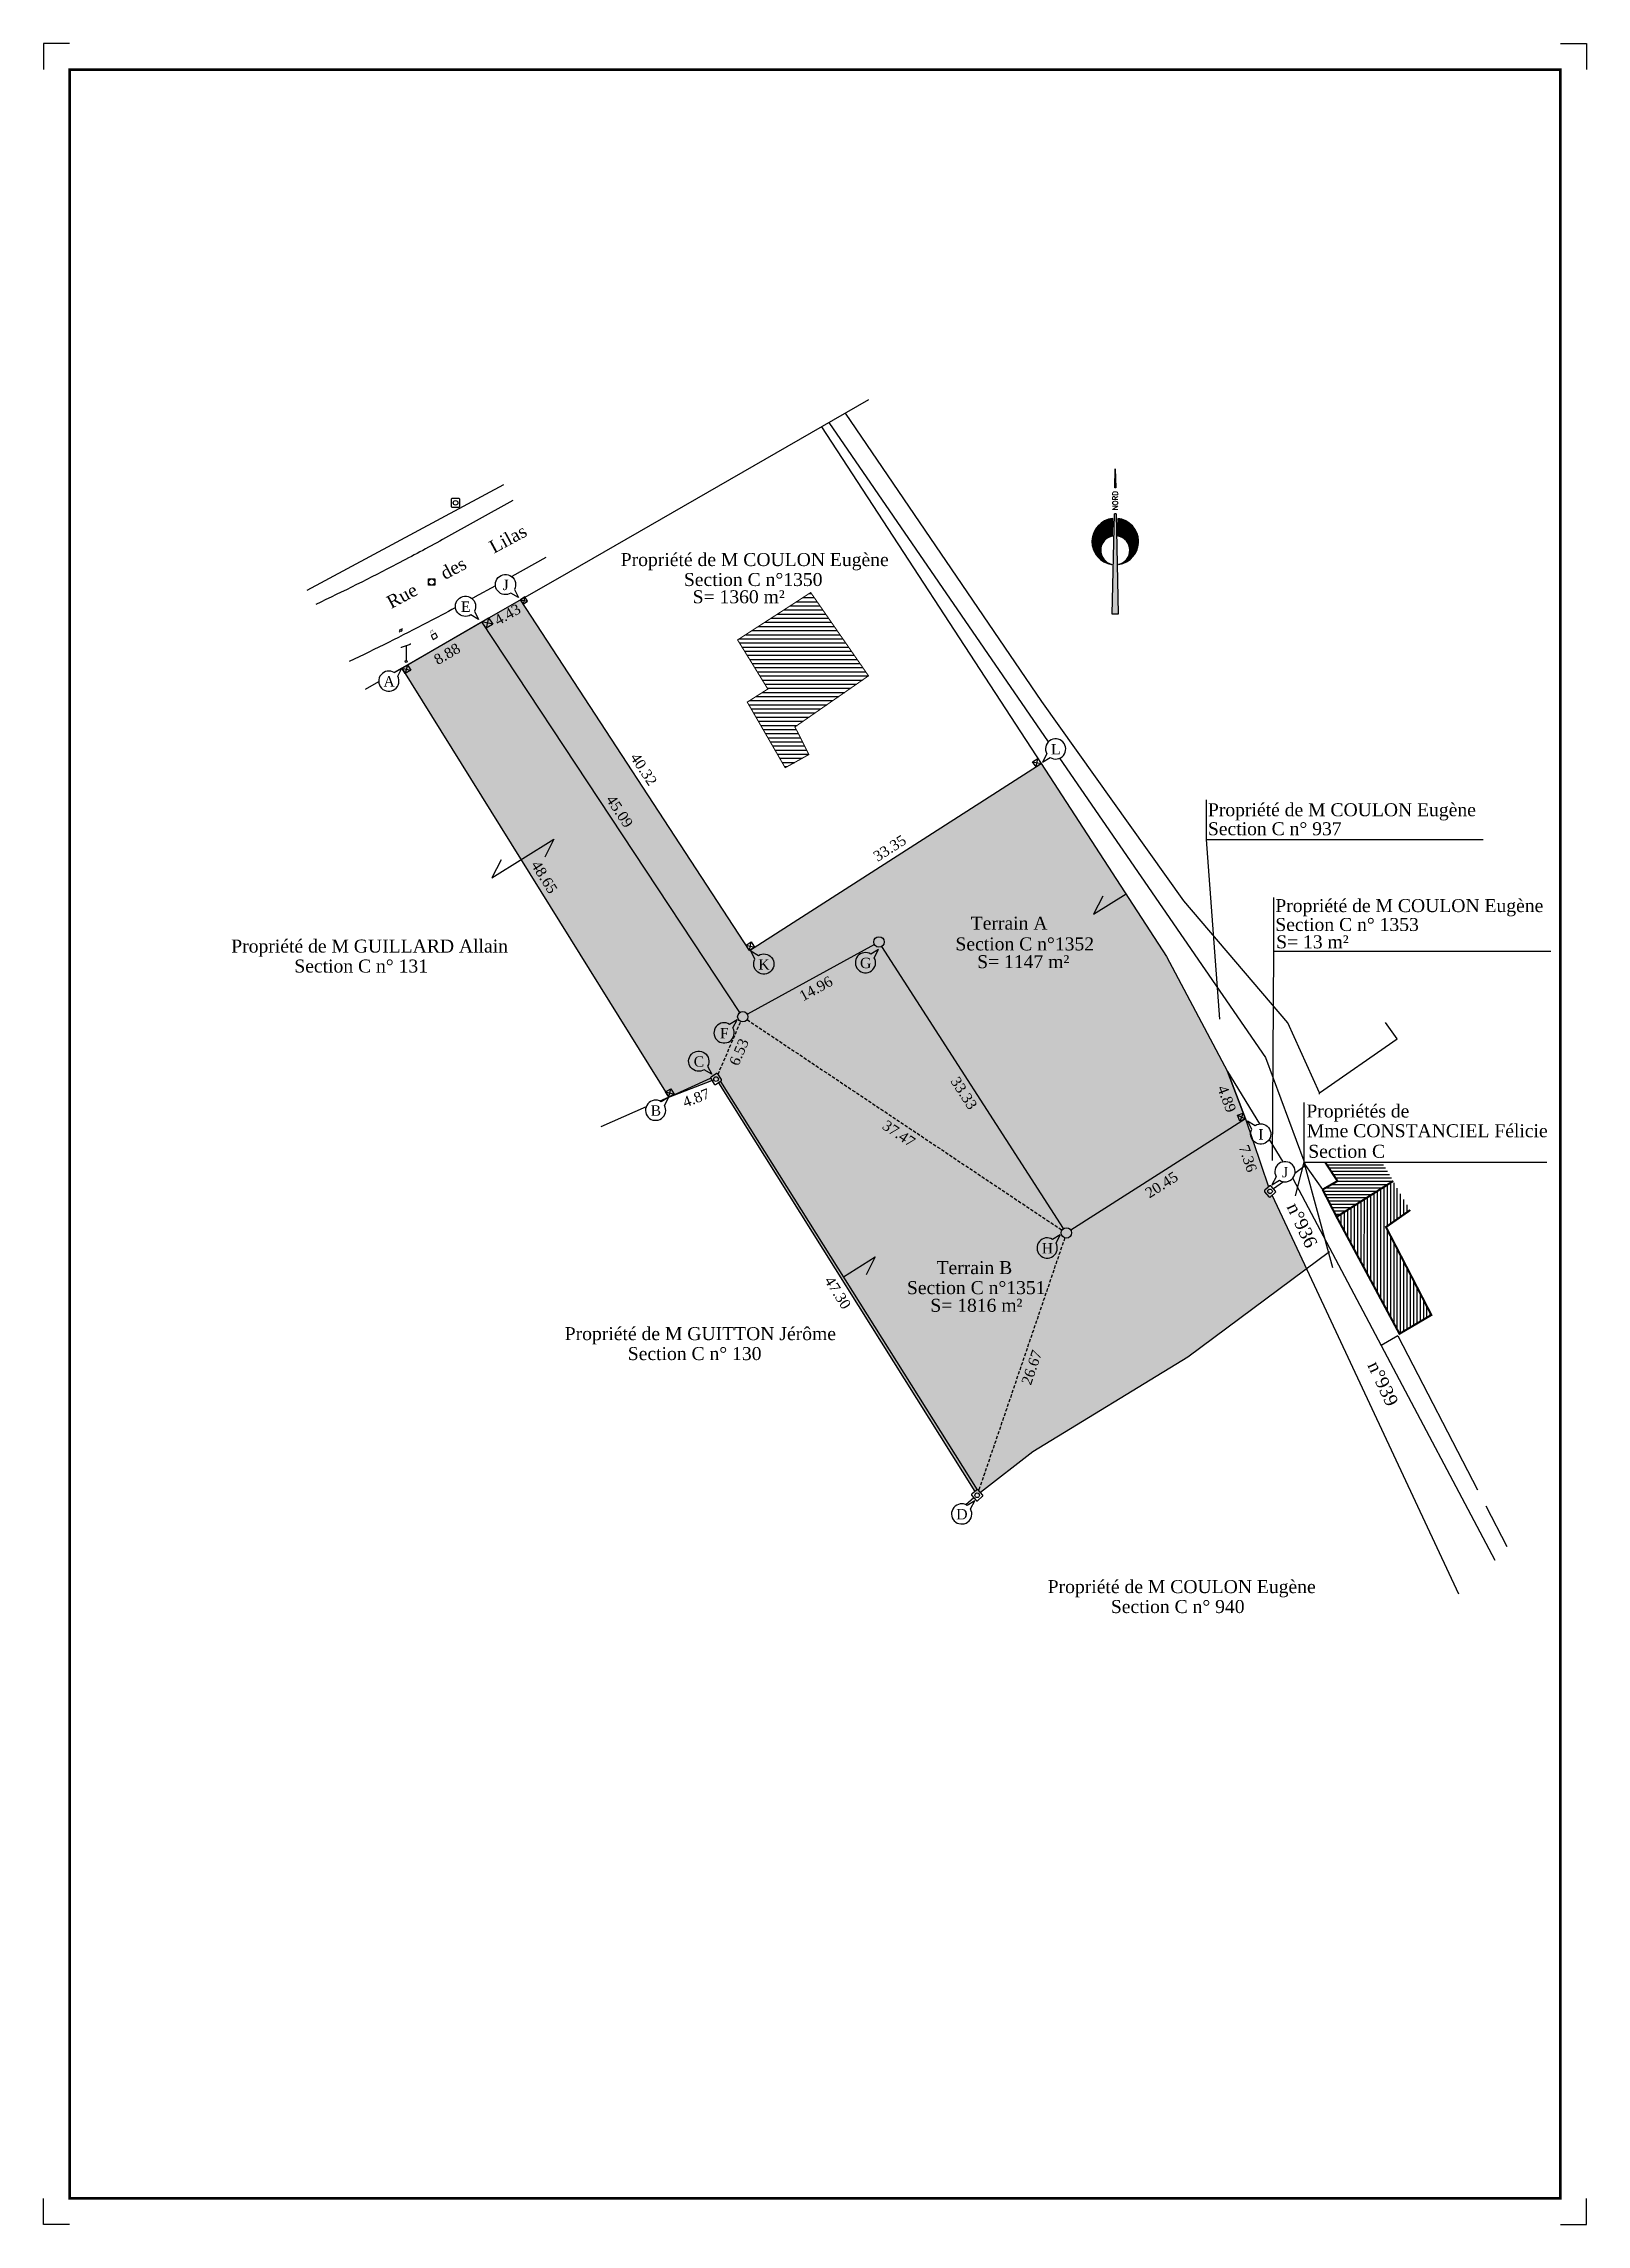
# Paper-space layout 'CARROYAGE(1)' of a CAD drawing. Extents: x 0 to 297, y 0 to 420.
# The model-space entities are those that its viewports show. They can reach past a viewport. Long polylines and large blocks are cut down to what shows.
import ezdxf
from ezdxf.enums import TextEntityAlignment as Align

# ---------------------------------------------------------------- set-up
doc = ezdxf.new("R2010")
doc.units = 0
doc.header["$LTSCALE"] = 5
doc.linetypes.add('CACHE', pattern=[0.375, 0.25, -0.125])
doc.linetypes.add('CONTINU', pattern=[0])
for name, color, linetype in [('3BATIDUR', 7, 'CONTINU'), ('BORNAGE_BORNE', 1, 'Continuous'), ('BORNAGE_COTATION', 1, 'CACHE'), ('BORNAGE_HACHURES_LOT_A', 7, 'Continuous'), ('BORNAGE_HACHURES_LOT_B', 7, 'Continuous'), ('BORNAGE_LIMITE', 7, 'Continuous'), ('BORNAGE_LIMITE_NOUVELLE', 1, 'Continuous'), ('BORNAGE_NOM_RIVERAIN', 7, 'Continuous'), ('BORNAGE_TEXTE', 7, 'CONTINU'), ('BORNAGE_TEXTE_LETTRE', 5, 'Continuous'), ('CADASTRE_LIMITE', 252, 'Continuous'), ('CARROYAGE(1)', 7, 'Continuous'), ('CARTOUCHE', 7, 'Continuous'), ('LEGENDE', 7, 'Continuous'), ('TOPO_AEP_S', 4, 'Continuous'), ('TOPO_BATI_HACHURE', 253, 'Continuous'), ('TOPO_BORDURE', 7, 'Continuous'), ('TOPO_CLOTURE', 44, 'Continuous'), ('TOPO_EP_S', 5, 'Continuous'), ('TOPO_PTT_S', 3, 'Continuous')]:
    doc.layers.add(name, color=color, linetype=linetype)
doc.styles.add('DUTCH801RMBT', font='dutch.ttf')
doc.styles.add('ROMANS', font='romans', dxfattribs={"height": 0.04})
doc.linetypes.add('LIMITE2', pattern='A,6.35,-2.54,[132,ltypeshp.shx,S=2.54,R=0,X=-2.54,Y=0],-2.54,25.4', length=36.83)

# ---------------------------------------------------------------- blocks, each defined once
blk = doc.blocks.new('*X313')
at = {"color": 0}
for p, q in [((0.34, 0.508), (0.483, 0.651)), ((0.34, 0.499), (0.483, 0.642)), ((0.34, 0.491), (0.483, 0.633)), ((0.341, 0.518), (0.482, 0.659)), ((0.341, 0.482), (0.482, 0.624)), ((0.342, 0.528), (0.472, 0.658)), ((0.342, 0.475), (0.482, 0.615)), ((0.343, 0.467), (0.482, 0.606)), ((0.345, 0.539), (0.461, 0.655)), ((0.349, 0.552), (0.448, 0.651)), ((0.355, 0.567), (0.433, 0.645)), ((0.365, 0.586), (0.414, 0.635)), ((0.453, 0.528), (0.378, 0.603)), ((0.459, 0.531), (0.382, 0.608)), ((0.465, 0.534), (0.386, 0.613)), ((0.472, 0.536), (0.391, 0.617)), ((0.479, 0.538), (0.395, 0.621)), ((0.481, 0.544), (0.4, 0.625)), ((0.481, 0.553), (0.405, 0.629)), ((0.481, 0.562), (0.41, 0.633)), ((0.481, 0.57), (0.416, 0.636)), ((0.482, 0.579), (0.421, 0.639)), ((0.482, 0.588), (0.427, 0.642)), ((0.482, 0.596), (0.433, 0.645)), ((0.482, 0.605), (0.439, 0.648)), ((0.482, 0.614), (0.446, 0.65)), ((0.482, 0.622), (0.452, 0.653)), ((0.483, 0.631), (0.459, 0.655)), ((0.483, 0.64), (0.466, 0.656)), ((0.483, 0.648), (0.474, 0.658)), ((0.483, 0.657), (0.481, 0.659)), ((0.4, 0.448), (0.34, 0.508)), ((0.4, 0.44), (0.34, 0.5)), ((0.4, 0.43), (0.34, 0.491)), ((0.401, 0.456), (0.341, 0.517)), ((0.402, 0.42), (0.341, 0.481)), ((0.403, 0.463), (0.342, 0.524)), ((0.405, 0.47), (0.343, 0.532)), ((0.405, 0.408), (0.343, 0.47)), ((0.345, 0.46), (0.482, 0.597)), ((0.407, 0.477), (0.345, 0.539)), ((0.412, 0.392), (0.345, 0.459)), ((0.347, 0.453), (0.482, 0.588)), ((0.41, 0.483), (0.347, 0.546)), ((0.349, 0.446), (0.482, 0.579)), ((0.413, 0.489), (0.349, 0.553)), ((0.416, 0.494), (0.351, 0.559)), ((0.352, 0.44), (0.481, 0.57)), ((0.42, 0.5), (0.354, 0.565)), ((0.354, 0.434), (0.419, 0.498)), ((0.424, 0.504), (0.357, 0.571)), ((0.357, 0.428), (0.408, 0.478)), ((0.428, 0.509), (0.36, 0.577)), ((0.36, 0.422), (0.403, 0.465)), ((0.432, 0.514), (0.363, 0.583)), ((0.363, 0.417), (0.401, 0.454)), ((0.437, 0.518), (0.366, 0.588)), ((0.442, 0.521), (0.37, 0.593)), ((0.447, 0.525), (0.374, 0.598)), ((0.442, 0.521), (0.481, 0.561)), ((0.462, 0.532), (0.481, 0.552)), ((0.475, 0.537), (0.481, 0.543)), ((0.446, 0.349), (0.349, 0.446)), ((0.431, 0.356), (0.356, 0.431)), ((0.367, 0.411), (0.4, 0.444)), ((0.41, 0.367), (0.367, 0.41)), ((0.371, 0.406), (0.4, 0.435)), ((0.374, 0.401), (0.401, 0.427)), ((0.378, 0.396), (0.402, 0.42)), ((0.383, 0.391), (0.404, 0.413)), ((0.387, 0.387), (0.406, 0.406)), ((0.391, 0.383), (0.408, 0.4)), ((0.396, 0.378), (0.411, 0.394)), ((0.401, 0.374), (0.415, 0.388)), ((0.406, 0.371), (0.418, 0.383)), ((0.411, 0.367), (0.422, 0.378)), ((0.417, 0.363), (0.426, 0.373)), ((0.422, 0.36), (0.43, 0.368)), ((0.428, 0.357), (0.435, 0.364)), ((0.434, 0.354), (0.44, 0.36)), ((0.44, 0.352), (0.445, 0.357)), ((0.446, 0.349), (0.45, 0.353)), ((0.459, 0.345), (0.452, 0.352)), ((0.453, 0.347), (0.456, 0.35)), ((0.46, 0.345), (0.462, 0.347)), ((0.467, 0.343), (0.469, 0.345)), ((0.47, 0.343), (0.468, 0.345)), ((0.475, 0.342), (0.476, 0.343))]:
    blk.add_line(p, q, dxfattribs=at)
blk = doc.blocks.new('*X312')
at = {"color": 0}
for p, q in [((0.517, 0.658), (0.518, 0.659)), ((0.659, 0.516), (0.517, 0.659)), ((0.517, 0.65), (0.525, 0.658)), ((0.517, 0.641), (0.533, 0.657)), ((0.517, 0.632), (0.54, 0.655)), ((0.66, 0.507), (0.517, 0.65)), ((0.66, 0.498), (0.517, 0.641)), ((0.66, 0.489), (0.517, 0.632)), ((0.518, 0.624), (0.547, 0.653)), ((0.518, 0.615), (0.554, 0.651)), ((0.518, 0.606), (0.56, 0.648)), ((0.518, 0.598), (0.566, 0.646)), ((0.518, 0.589), (0.572, 0.643)), ((0.518, 0.58), (0.578, 0.64)), ((0.659, 0.481), (0.518, 0.623)), ((0.658, 0.474), (0.518, 0.614)), ((0.656, 0.466), (0.518, 0.605)), ((0.519, 0.572), (0.583, 0.637)), ((0.519, 0.563), (0.589, 0.633)), ((0.519, 0.554), (0.594, 0.629)), ((0.519, 0.546), (0.599, 0.626)), ((0.52, 0.538), (0.604, 0.622)), ((0.658, 0.527), (0.527, 0.658)), ((0.527, 0.536), (0.609, 0.617)), ((0.534, 0.534), (0.613, 0.613)), ((0.655, 0.538), (0.538, 0.655)), ((0.54, 0.532), (0.617, 0.609)), ((0.546, 0.529), (0.622, 0.604)), ((0.652, 0.55), (0.55, 0.652)), ((0.646, 0.564), (0.564, 0.646)), ((0.637, 0.583), (0.583, 0.637)), ((0.655, 0.459), (0.518, 0.596)), ((0.653, 0.452), (0.518, 0.587)), ((0.65, 0.446), (0.518, 0.578)), ((0.648, 0.439), (0.519, 0.569)), ((0.554, 0.524), (0.519, 0.56)), ((0.536, 0.533), (0.519, 0.551)), ((0.523, 0.537), (0.519, 0.541)), ((0.552, 0.525), (0.626, 0.599)), ((0.557, 0.522), (0.629, 0.594)), ((0.562, 0.518), (0.633, 0.589)), ((0.567, 0.514), (0.637, 0.583)), ((0.572, 0.51), (0.64, 0.578)), ((0.576, 0.505), (0.643, 0.572)), ((0.58, 0.5), (0.646, 0.566)), ((0.583, 0.495), (0.648, 0.56)), ((0.645, 0.433), (0.584, 0.494)), ((0.587, 0.49), (0.651, 0.554)), ((0.589, 0.395), (0.655, 0.461)), ((0.59, 0.484), (0.653, 0.547)), ((0.593, 0.478), (0.655, 0.54)), ((0.642, 0.427), (0.593, 0.476)), ((0.595, 0.471), (0.657, 0.533)), ((0.595, 0.41), (0.658, 0.472)), ((0.597, 0.464), (0.658, 0.525)), ((0.639, 0.421), (0.597, 0.463)), ((0.598, 0.421), (0.659, 0.482)), ((0.599, 0.457), (0.659, 0.518)), ((0.636, 0.416), (0.599, 0.453)), ((0.6, 0.449), (0.66, 0.509)), ((0.6, 0.441), (0.66, 0.501)), ((0.6, 0.432), (0.66, 0.492)), ((0.524, 0.342), (0.523, 0.343)), ((0.528, 0.342), (0.53, 0.345)), ((0.532, 0.343), (0.53, 0.345)), ((0.539, 0.345), (0.537, 0.347)), ((0.539, 0.345), (0.545, 0.351)), ((0.546, 0.347), (0.543, 0.35)), ((0.553, 0.349), (0.549, 0.353)), ((0.552, 0.349), (0.651, 0.448)), ((0.559, 0.351), (0.554, 0.356)), ((0.565, 0.354), (0.56, 0.36)), ((0.571, 0.357), (0.564, 0.364)), ((0.567, 0.355), (0.645, 0.433)), ((0.577, 0.36), (0.569, 0.368)), ((0.583, 0.363), (0.574, 0.372)), ((0.588, 0.366), (0.578, 0.377)), ((0.593, 0.37), (0.581, 0.382)), ((0.598, 0.374), (0.585, 0.387)), ((0.586, 0.365), (0.635, 0.414)), ((0.603, 0.378), (0.588, 0.393)), ((0.608, 0.382), (0.591, 0.399)), ((0.613, 0.386), (0.594, 0.405)), ((0.617, 0.391), (0.596, 0.412)), ((0.621, 0.395), (0.598, 0.419)), ((0.625, 0.4), (0.599, 0.426)), ((0.633, 0.41), (0.6, 0.443)), ((0.629, 0.405), (0.6, 0.434))]:
    blk.add_line(p, q, dxfattribs=at)
blk = doc.blocks.new('FNORROND')
for p, q in [((0.003, 0.37), (-0.003, 0.37)), ((0.006, 0.19), (-0.006, 0.19))]:
    blk.add_line(p, q)
for points in [[(-0.003, 0.37), (0, 0.5)], [(0, 0.5), (0.003, 0.37)], [(0.006, 0.19), (0.02, -0.5), (-0.02, -0.5), (-0.006, 0.19)], [(-0.019, 0.038), (-0.017, 0.159)], [(0.017, 0.159), (0.019, 0.038)], [(-0.023, -0.158), (-0.023, -0.157)], [(0.023, -0.157), (0.023, -0.158)]]:
    blk.add_lwpolyline(points)
for centre, radius, start, end in [((0, 0), 0.16, 96.0343, 261.6742), ((0, 0), 0.16, 278.3258, 83.9657), ((0, -0.06), 0.1, 101.0925, 256.616), ((0, -0.06), 0.1, 283.384, 78.9075)]:
    blk.add_arc(centre, radius, start, end)
for points in [[(0, 0.5), (0.003, 0.37), (-0.003, 0.37)], [(0.006, 0.19), (0.02, -0.5), (-0.006, 0.19), (-0.02, -0.5)]]:
    blk.add_solid(points)
for name in ['*X313', '*X312']:
    blk.add_blockref(name, (-0.5, -0.5))
at = {"style": 'ROMANS'}
blk.add_text('NORD', height=0.036, rotation=90, dxfattribs=at).set_placement((0, 0.281), align=Align.MIDDLE)
blk = doc.blocks.new('U002')
at = {"color": 0}
blk.add_lwpolyline([(-0.3, -0.3), (-0.3, 0.3), (0.3, 0.3), (0.3, -0.3), (-0.3, -0.3)], dxfattribs=at)
blk.add_circle((0, 0), 0.3, dxfattribs=at)
blk = doc.blocks.new('A001')
at = {"color": 0}
for points in [[(0.160355, 0.160355), (0.070711, 0.070711)], [(-0.070711, -0.070711), (-0.160355, -0.160355)]]:
    blk.add_lwpolyline(points, dxfattribs=at)
blk.add_circle((0, 0), 0.1, dxfattribs=at)
blk = doc.blocks.new('P003')
at = {"color": 0, "linetype": 'Continuous'}
for p, q in [((0, 0.51952), (0, 0)), ((0.62648, 0.51952), (0, 0.51952)), ((0, 0), (0.62648, 0)), ((0.62648, 0), (0.62648, 0.51952))]:
    blk.add_line(p, q, dxfattribs=at)
at = {"color": 0}
blk.add_text('FT', height=0.3, dxfattribs=at).set_placement((0.071269, 0.759008))
blk = doc.blocks.new('P001')
at = {"color": 0}
blk.add_line((0, 1.510991), (0, 0.1), dxfattribs=at)
blk.add_lwpolyline([(-0.438601, 1.29169), (-0.438601, 1.36518), (0.438601, 1.656803), (0.438601, 1.730292)], dxfattribs=at)
blk.add_circle((0, 0), 0.1, dxfattribs=at)
blk = doc.blocks.new('Lettre borne BG 500')
at = {"layer": 'BORNAGE_TEXTE_LETTRE', "color": 5, "flags": 128}
blk.add_lwpolyline([(0.85, 0.47), (1.26, 1.26), (0.52, 0.82, 7.97693)], format="xyb", close=True, dxfattribs=at)
at = {"color": 5, "style": 'DUTCH801RMBT'}
blk.add_attdef('LETTRE', text='', height=1, dxfattribs=at).set_placement((0.02, -0.53), align=Align.CENTER)
blk = doc.blocks.new('Lettre borne BD 500')
at = {"layer": 'BORNAGE_TEXTE_LETTRE', "color": 5, "flags": 128}
blk.add_lwpolyline([(-0.22, -0.16), (-0.63, 0.63), (0.11, 0.19, -7.97693)], format="xyb", close=True, dxfattribs=at)
at = {"color": 5, "style": 'DUTCH801RMBT'}
blk.add_attdef('LETTRE', text='', height=1, dxfattribs=at).set_placement((0.65, -1.17), align=Align.CENTER)
blk = doc.blocks.new('Lettre borne HG 500')
at = {"layer": 'BORNAGE_TEXTE_LETTRE', "color": 5, "flags": 128}
blk.add_lwpolyline([(0.85, -0.47), (1.26, -1.26), (0.52, -0.82, -7.97693)], format="xyb", close=True, dxfattribs=at)
at = {"color": 5, "style": 'DUTCH801RMBT'}
blk.add_attdef('LETTRE', text='', height=1, dxfattribs=at).set_placement((0.02, -0.53), align=Align.CENTER)
blk = doc.blocks.new('Lettre borne HD 500')
at = {"layer": 'BORNAGE_TEXTE_LETTRE', "color": 5, "flags": 128}
blk.add_lwpolyline([(-0.85, -0.47), (-1.26, -1.26), (-0.52, -0.82, 7.97693)], format="xyb", close=True, dxfattribs=at)
at = {"color": 5, "style": 'DUTCH801RMBT'}
blk.add_attdef('LETTRE', text='', height=1, dxfattribs=at).set_placement((0.02, -0.53), align=Align.CENTER)

msp = doc.modelspace()

# ---------------------------------------------------------------- hatches: boundary and pattern name
at = {"layer": 'BORNAGE_HACHURES_LOT_A'}
h = msp.add_hatch(color=31, dxfattribs=at)
h.set_gradient(color1=(255, 190, 168), one_color=1, tint=1, name='SPHERICAL')
h.paths.add_polyline_path([(1510396.22, 7214934.35), (1510399.93, 7214936.46), (1510421.98, 7214902.7), (1510450.07, 7214920.69), (1510462.14, 7214902.12), (1510467.99, 7214891.04), (1510469.74, 7214886.47), (1510452.49, 7214875.49), (1510434.45, 7214903.51), (1510421.34, 7214896.31)])
at = {"layer": 'BORNAGE_HACHURES_LOT_B'}
h = msp.add_hatch(color=81, dxfattribs=at)
h.set_gradient(color1=(168, 255, 168), one_color=1, tint=1, name='SPHERICAL')
h.paths.add_polyline_path([(1510388.53, 7214929.89), (1510414.22, 7214888.57), (1510418.77, 7214890.31), (1510443.9, 7214850.23), (1510449.26, 7214854.41), (1510464.17, 7214863.53), (1510475.45, 7214871.9), (1510475.6, 7214872.01), (1510472.09, 7214879.5), (1510469.74, 7214886.47), (1510452.49, 7214875.49), (1510434.45, 7214903.51), (1510421.34, 7214896.31), (1510396.22, 7214934.35)])
at = {"layer": 'TOPO_BATI_HACHURE'}
h = msp.add_hatch(dxfattribs=at)
h.set_pattern_fill('ANSI31', color=256, scale=0.125, angle=315, style=0)
h.paths.add_polyline_path([(1510427.88, 7214937.16), (1510420.84, 7214932.6), (1510423.75, 7214927.87), (1510421.77, 7214926.61), (1510425.42, 7214920.29), (1510427.7, 7214921.56), (1510426.36, 7214924.22), (1510433.44, 7214929.14)])
h = msp.add_hatch(dxfattribs=at)
h.set_pattern_fill('ANSI31', color=256, scale=0.1, angle=315, style=0)
h.paths.add_polyline_path([(1510483.95, 7214880.49), (1510482.86, 7214882.31), (1510477.39, 7214882.31), (1510478.58, 7214880.49), (1510477.15, 7214879.67), (1510478.5, 7214877.04)])
h = msp.add_hatch(dxfattribs=at)
h.set_pattern_fill('ANSI31', color=256, scale=0.1, angle=225, style=0)
h.paths.add_polyline_path([(1510483.93, 7214880.48), (1510485.59, 7214877.7), (1510483.25, 7214876.06), (1510487.62, 7214867.59), (1510484.55, 7214865.78), (1510478.5, 7214877.04)])

# ---------------------------------------------------------------- linework, layer by layer
at = {"layer": '3BATIDUR', "const_width": 0.1}
msp.add_lwpolyline([(1510427.88, 7214937.16), (1510420.84, 7214932.6), (1510423.75, 7214927.87), (1510421.77, 7214926.61), (1510425.42, 7214920.29), (1510427.7, 7214921.56), (1510426.36, 7214924.22), (1510433.44, 7214929.14), (1510427.88, 7214937.16)], close=True, dxfattribs=at)
at = {"layer": 'BORNAGE_BORNE', "flags": 128}
for points in [[(1510399.93, 7214936.46), (1510400.21, 7214936.04), (1510400.63, 7214936.32), (1510400.35, 7214936.74)], [(1510396.22, 7214934.35), (1510396.87, 7214934.73), (1510397.28, 7214934.1), (1510397.24, 7214934.08), (1510396.63, 7214933.72)], [(1510389.37, 7214929.68), (1510388.85, 7214929.38), (1510388.53, 7214929.89), (1510389.05, 7214930.19), (1510389.37, 7214929.68)], [(1510450.07, 7214920.69), (1510449.58, 7214920.37), (1510449.24, 7214920.87), (1510449.74, 7214921.19), (1510450.07, 7214920.69)], [(1510422.48, 7214903.02), (1510421.98, 7214902.7), (1510421.65, 7214903.2), (1510422.15, 7214903.52), (1510422.48, 7214903.02)], [(1510414.74, 7214888.87), (1510414.22, 7214888.57), (1510413.9, 7214889.08), (1510414.42, 7214889.38), (1510414.74, 7214888.87)], [(1510469.74, 7214886.47), (1510469.17, 7214886.27), (1510468.95, 7214886.83), (1510469.52, 7214887.03), (1510469.74, 7214886.47)]]:
    msp.add_lwpolyline(points, close=True, dxfattribs=at)
for points in [[(1510399.93, 7214936.46), (1510400.63, 7214936.32)], [(1510400.35, 7214936.74), (1510400.21, 7214936.04)], [(1510397.28, 7214934.1), (1510396.22, 7214934.35)], [(1510396.87, 7214934.73), (1510396.63, 7214933.72)], [(1510388.53, 7214929.89), (1510396.09, 7214934.27)], [(1510389.05, 7214930.19), (1510388.85, 7214929.38)], [(1510388.53, 7214929.89), (1510389.37, 7214929.68)], [(1510449.24, 7214920.87), (1510450.07, 7214920.69)], [(1510449.58, 7214920.37), (1510449.74, 7214921.19)], [(1510421.65, 7214903.2), (1510422.48, 7214903.02)], [(1510421.98, 7214902.7), (1510422.15, 7214903.52)], [(1510413.9, 7214889.08), (1510414.74, 7214888.87)], [(1510414.22, 7214888.57), (1510414.42, 7214889.38)], [(1510468.95, 7214886.83), (1510469.74, 7214886.47)], [(1510469.52, 7214887.03), (1510469.17, 7214886.27)]]:
    msp.add_lwpolyline(points, dxfattribs=at)
at = {"layer": 'BORNAGE_COTATION', "color": 30, "flags": 128}
for points in [[(1510418.96, 7214890.77), (1510421.14, 7214895.85)], [(1510421.75, 7214896.03), (1510452.07, 7214875.76)], [(1510452.33, 7214875.01), (1510444.05, 7214850.69)]]:
    msp.add_lwpolyline(points, dxfattribs=at)
at = {"layer": 'BORNAGE_LIMITE', "flags": 128}
for points in [[(1510403.53, 7214938.51), (1510433.47, 7214955.74)], [(1510428.93, 7214953.13), (1510450.07, 7214920.69)], [(1510379.42, 7214937.39), (1510398.34, 7214947.57)], [(1510387.78, 7214929.45), (1510396.22, 7214934.35), (1510403.53, 7214938.51)], [(1510385.03, 7214927.85), (1510386.29, 7214928.59)], [(1510397.19, 7214909.69), (1510403.16, 7214913.42)], [(1510403.16, 7214913.42), (1510402.28, 7214911.69)], [(1510398.07, 7214911.42), (1510397.19, 7214909.69)], [(1510455.11, 7214906.19), (1510458.23, 7214908.14)], [(1510455.99, 7214907.92), (1510455.11, 7214906.19)], [(1510414.22, 7214888.57), (1510418.37, 7214890.16)], [(1510418.99, 7214889.96), (1510443.67, 7214850.59)], [(1510431.02, 7214871.27), (1510434.08, 7214873.19)], [(1510434.08, 7214873.19), (1510433.2, 7214871.46)]]:
    msp.add_lwpolyline(points, dxfattribs=at)
at = {"layer": 'BORNAGE_LIMITE', "linetype": 'LIMITE2', "ltscale": 0.02, "flags": 128}
for points in [[(1510388.53, 7214929.89), (1510414.22, 7214888.57), (1510418.23, 7214890.4)], [(1510419.2, 7214890.09), (1510443.89, 7214850.77)]]:
    msp.add_lwpolyline(points, dxfattribs=at)
at = {"layer": 'BORNAGE_LIMITE_NOUVELLE', "flags": 128}
for points in [[(1510421.98, 7214902.7), (1510399.93, 7214936.46)], [(1510421.06, 7214896.73), (1510396.22, 7214934.35)], [(1510421.98, 7214902.7), (1510450.07, 7214920.69)], [(1510434.01, 7214903.27), (1510421.78, 7214896.55)], [(1510452.22, 7214875.91), (1510434.72, 7214903.09)], [(1510469.74, 7214886.47), (1510467.99, 7214891.04)], [(1510469.74, 7214886.47), (1510452.91, 7214875.75)], [(1510469.74, 7214886.47), (1510471.95, 7214879.92)]]:
    msp.add_lwpolyline(points, dxfattribs=at)
at = {"layer": 'BORNAGE_TEXTE', "flags": 128}
for points in [[(1510465.95, 7214917.19), (1510465.95, 7214913.39), (1510492.61, 7214913.39)], [(1510465.95, 7214913.39), (1510467.23, 7214896.09)], [(1510472.44, 7214907.79), (1510472.44, 7214902.64), (1510499.11, 7214902.64)], [(1510472.44, 7214902.64), (1510472.28, 7214882.46)], [(1510475.34, 7214888.06), (1510475.34, 7214882.31), (1510498.74, 7214882.31)], [(1510475.34, 7214882.31), (1510474.51, 7214879.06)], [(1510475.34, 7214882.31), (1510478.1, 7214872.16)]]:
    msp.add_lwpolyline(points, dxfattribs=at)
at = {"layer": 'CADASTRE_LIMITE', "elevation": 89.07, "flags": 128}
for points in [[(1510429.63, 7214953.53), (1510450.75, 7214922.78)], [(1510473.79, 7214895.71), (1510463.78, 7214907.48), (1510450.11, 7214926.68), (1510431.21, 7214954.44)], [(1510451.84, 7214921.2), (1510471.64, 7214892.38)], [(1510476.85, 7214888.84), (1510476.85, 7214888.98), (1510473.79, 7214895.71)], [(1510476.85, 7214888.98), (1510484.33, 7214894.17), (1510483.19, 7214895.77)], [(1510471.64, 7214892.38), (1510475.34, 7214882.44)], [(1510475.51, 7214882), (1510474.49, 7214881.22)], [(1510475.39, 7214882.31), (1510475.51, 7214882), (1510477.15, 7214879.67), (1510477.15, 7214879.67)], [(1510473.38, 7214880.42), (1510472.43, 7214879.74)], [(1510472.28, 7214879.1), (1510475.62, 7214871.97), (1510490.23, 7214840.73)], [(1510477.83, 7214873.67), (1510475.45, 7214871.9), (1510464.17, 7214863.53), (1510449.26, 7214854.41), (1510444.23, 7214850.49)], [(1510484.4, 7214865.58), (1510482.79, 7214864.66)], [(1510484.4, 7214865.58), (1510492.07, 7214850.76)], [(1510443.58, 7214849.97), (1510442.82, 7214849.32)], [(1510492.87, 7214849.2), (1510494.89, 7214845.3)]]:
    msp.add_lwpolyline(points, dxfattribs=at)
at = {"layer": 'CADASTRE_LIMITE', "flags": 128}
for points in [[(1510467.99, 7214891.04), (1510471.08, 7214886)], [(1510414.22, 7214888.57), (1510413.36, 7214888.19)], [(1510412.03, 7214887.62), (1510407.67, 7214885.72)], [(1510472, 7214884.49), (1510473.32, 7214882.33)], [(1510474.27, 7214880.75), (1510482.79, 7214864.66), (1510493.73, 7214843.99)]]:
    msp.add_lwpolyline(points, dxfattribs=at)
at = {"layer": 'CADASTRE_LIMITE', "const_width": 0.2, "elevation": 89.07, "flags": 128}
for points in [[(1510477.15, 7214879.67), (1510478.58, 7214880.49), (1510477.39, 7214882.31)], [(1510477.15, 7214879.67), (1510478.5, 7214877.04)], [(1510483.95, 7214880.49), (1510478.5, 7214877.04), (1510484.55, 7214865.78), (1510487.62, 7214867.59), (1510483.25, 7214876.06), (1510485.59, 7214877.7)]]:
    msp.add_lwpolyline(points, dxfattribs=at)
at = {"layer": 'LEGENDE', "color": 1}
for points, elevation in [([(1510393.37, 7214945.39), (1510394, 7214945.39, 0.414214), (1510394.1, 7214945.49), (1510394.1, 7214946.12, 0.414214), (1510394, 7214946.22), (1510393.37, 7214946.22, 0.414214), (1510393.27, 7214946.12), (1510393.27, 7214945.49, 0.414214)], 89.94), ([(1510472.13, 7214878.97), (1510472.6, 7214879.39, 0.414214), (1510472.61, 7214879.53), (1510472.2, 7214880.01, 0.414214), (1510472.06, 7214880.02), (1510471.58, 7214879.6, 0.414214), (1510471.57, 7214879.46), (1510471.99, 7214878.98, 0.414214)], 89.07)]:
    msp.add_lwpolyline(points, format="xyb", close=True, dxfattribs=dict(at, elevation=elevation))
for points in [[(1510418.72, 7214889.79), (1510419.26, 7214890.13, 0.414214), (1510419.29, 7214890.27), (1510418.95, 7214890.8, 0.414214), (1510418.81, 7214890.83), (1510418.28, 7214890.49, 0.414214), (1510418.25, 7214890.35), (1510418.59, 7214889.82, 0.414214)], [(1510443.93, 7214849.71), (1510444.41, 7214850.13, 0.414214), (1510444.42, 7214850.27), (1510444, 7214850.74, 0.414214), (1510443.86, 7214850.75), (1510443.39, 7214850.34, 0.414214), (1510443.38, 7214850.2), (1510443.79, 7214849.72, 0.414214)]]:
    msp.add_lwpolyline(points, format="xyb", close=True, dxfattribs=at)
for centre, radius in [((1510393.69, 7214945.8, 89.94), 0.222), ((1510434.45, 7214903.51), 0.5), ((1510421.34, 7214896.31), 0.5), ((1510418.77, 7214890.31), 0.222), ((1510472.09, 7214879.5, 89.07), 0.222), ((1510452.49, 7214875.49), 0.5), ((1510443.9, 7214850.23), 0.222)]:
    msp.add_circle(centre, radius, dxfattribs=at)
at = {"layer": 'TOPO_BORDURE', "flags": 128}
for points in [[(1510399.22, 7214946.03), (1510392.45, 7214942.26, -0.005653), (1510388.06, 7214939.91, -0.009923), (1510380.23, 7214936.01, -0.005541)], [(1510397.53, 7214937.82), (1510395.53, 7214936.71, -0.000287), (1510395.3, 7214936.58, -0.000287)], [(1510393.66, 7214935.69, -0.003312), (1510391, 7214934.28, -0.009296), (1510383.46, 7214930.52)]]:
    msp.add_lwpolyline(points, format="xyb", dxfattribs=at)
msp.add_lwpolyline([(1510402.38, 7214940.52), (1510399.11, 7214938.7)], dxfattribs=at)
at = {"layer": 'TOPO_CLOTURE', "color": 7, "linetype": 'LIMITE2', "ltscale": 0.02, "flags": 128}
msp.add_lwpolyline([(1510450.07, 7214920.69), (1510462.14, 7214902.12), (1510467.99, 7214891.04), (1510469.74, 7214886.47)], dxfattribs=at)

# ---------------------------------------------------------------- block references
at = {"layer": 'BORNAGE_TEXTE_LETTRE'}
for name, p, values in [('Lettre borne HG 500', (1510398.5, 7214937.93), {'LETTRE': 'J'}), ('Lettre borne HG 500', (1510394.65, 7214935.83), {'LETTRE': 'E'}), ('Lettre borne BG 500', (1510387.27, 7214928.63), {'LETTRE': 'A'}), ('Lettre borne HD 500', (1510451.45, 7214922.1), {'LETTRE': 'L'}), ('Lettre borne BD 500', (1510422.73, 7214902.02), {'LETTRE': 'K'}), ('Lettre borne BG 500', (1510433.15, 7214901.52), {'LETTRE': 'G'}), ('Lettre borne BG 500', (1510419.54, 7214894.76), {'LETTRE': 'F'}), ('Lettre borne HG 500', (1510417.1, 7214892.03), {'LETTRE': 'C'}), ('Lettre borne BG 500', (1510412.95, 7214887.31), {'LETTRE': 'B'}), ('Lettre borne BD 500', (1510470.56, 7214885.66), {'LETTRE': 'I'}), ('Lettre borne HD 500', (1510473.53, 7214881.38), {'LETTRE': 'J'}), ('Lettre borne BG 500', (1510450.64, 7214874.05), {'LETTRE': 'H'})]:
    msp.add_blockref(name, p, dxfattribs=at).add_auto_attribs(values)
at = {"layer": 'CADASTRE_LIMITE'}
msp.add_blockref('Lettre borne BG 500', (1510442.41, 7214848.44), dxfattribs=at).add_auto_attribs({'LETTRE': 'D'})
at = {"layer": 'CARTOUCHE', "xscale": 14, "yscale": 14, "zscale": 14}
msp.add_blockref('FNORROND', (1510457.19, 7214942.07), dxfattribs=at)
at = {"layer": 'TOPO_AEP_S'}
msp.add_blockref('A001', (1510388.42, 7214933.52), dxfattribs=at)
at = {"layer": 'TOPO_EP_S'}
msp.add_blockref('U002', (1510391.4, 7214938.18), dxfattribs=at)
at = {"layer": 'TOPO_PTT_S'}
msp.add_blockref('P001', (1510388.93, 7214930.53), dxfattribs=at)
at = {"layer": 'TOPO_PTT_S', "xscale": 0.8026721582977839, "yscale": 0.8026721582282335, "zscale": 0.8026721582709402, "rotation": 27.43387684349642}
msp.add_blockref('P003', (1510391.52, 7214932.64), dxfattribs=at)

# ---------------------------------------------------------------- texts
at = {"layer": 'BORNAGE_COTATION', "style": 'DUTCH801RMBT'}
for s, rotation, p in [('4.43', 29.628, (1510398.93, 7214934.62)), ('40.32', 303.1482, (1510411.39, 7214919.87)), ('45.09', 303.4415, (1510409.07, 7214915.82)), ('33.35', 32.6356, (1510435.75, 7214912.13)), ('48.65', 301.8656, (1510401.82, 7214909.5))]:
    msp.add_text(s, height=1, rotation=rotation, dxfattribs=at).set_placement(p, align=Align.CENTER)
for s, rotation, p in [('8.88', 30.132, (1510392.62, 7214931.69)), ('14.96', 28.7715, (1510428.14, 7214899.47)), ('33.33', 302.7635, (1510443.05, 7214889.23)), ('4.87', 20.9319, (1510416.67, 7214888.97)), ('4.89', 290.9374, (1510468.4, 7214888.58)), ('7.36', 288.6687, (1510470.44, 7214882.82)), ('20.45', 32.4948, (1510461.38, 7214880.56)), ('47.30', 302.0921, (1510430.91, 7214870.01))]:
    msp.add_text(s, height=1, rotation=rotation, dxfattribs=at).set_placement(p, align=Align.TOP_CENTER)
at = {"layer": 'BORNAGE_COTATION', "color": 30, "style": 'DUTCH801RMBT'}
for s, rotation, p in [('6.53', 66.7855, (1510420.51, 7214893.11)), ('37.47', 326.2374, (1510436.64, 7214885.48)), ('26.67', 71.2132, (1510448.67, 7214862.7))]:
    msp.add_text(s, height=1, rotation=rotation, dxfattribs=at).set_placement(p, align=Align.TOP_CENTER)
at = {"layer": 'BORNAGE_NOM_RIVERAIN', "style": 'DUTCH801RMBT'}
for s, rotation, p in [('Rue      des      Lilas', 28.288, (1510387.49, 7214935.57)), ('n°936', 295.0777, (1510473.66, 7214878.03)), ('n°939', 295.0777, (1510481.44, 7214862.77))]:
    msp.add_text(s, height=1.25, rotation=rotation, dxfattribs=at).set_placement(p)
for s, p in [('Propriété de M COULON Eugène', (1510409.59, 7214939.71)), ('Section C n°1350', (1510415.67, 7214937.79)), ('Propriété de M COULON Eugène', (1510466.11, 7214915.62)), ('Section C n° 937', (1510466.11, 7214913.79)), ('Propriété de M COULON Eugène', (1510472.6, 7214906.39)), ('Terrain A', (1510443.28, 7214904.7)), ('Section C n° 1353', (1510472.6, 7214904.57)), ('Propriété de M GUILLARD Allain', (1510372.1, 7214902.49)), ('Section C n°1352', (1510441.81, 7214902.7)), ('Section C n° 131', (1510378.17, 7214900.57)), ('Propriétés de', (1510475.59, 7214886.61)), ('Mme CONSTANCIEL Félicie', (1510475.64, 7214884.71)), ('Section C', (1510475.77, 7214882.73)), ('Section C n°1351', (1510437.14, 7214869.6)), ('Propriété de M GUITTON Jérôme', (1510404.2, 7214865.17)), ('Section C n° 130', (1510410.27, 7214863.25)), ('Propriété de M COULON Eugène', (1510450.69, 7214840.81)), ('Section C n° 940', (1510456.77, 7214838.89))]:
    msp.add_text(s, height=1.25, dxfattribs=at).set_placement(p)
at = {"layer": 'BORNAGE_NOM_RIVERAIN', "color": 1, "style": 'DUTCH801RMBT'}
for s, p in [('S= 1360 m²', (1510416.51, 7214936.13)), ('S= 13 m²', (1510472.68, 7214902.9)), ('S= 1147 m²', (1510443.9, 7214900.99)), ('S= 1816 m²', (1510439.39, 7214867.9))]:
    msp.add_text(s, height=1.25, dxfattribs=at).set_placement(p)
at = {"layer": 'BORNAGE_NOM_RIVERAIN', "style": 'DUTCH801RMBT'}
msp.add_text('Terrain B', height=1.25, dxfattribs=at).set_placement((1510443.63, 7214871.53), align=Align.CENTER)

psp = doc.layouts.new('CARROYAGE(1)')

# ---------------------------------------------------------------- linework, layer by layer
at = {"layer": 'CARROYAGE(1)'}
for points in [[(5, 420), (0, 420), (0, 415)], [(292, 420), (297, 420), (297, 415)], [(5, 0), (0, 0), (0, 5)], [(292, 0), (297, 0), (297, 5)]]:
    psp.add_lwpolyline(points, dxfattribs=at)
at = {"layer": 'CARROYAGE(1)', "const_width": 0.5}
psp.add_lwpolyline([(5, 5), (292, 5), (292, 415), (5, 415)], close=True, dxfattribs=at)

# ---------------------------------------------------------------- viewports
at = {"layer": 'CARROYAGE(1)'}
psp.add_viewport(center=(148.5, 210), size=(287, 410), view_center_point=(1510428.29, 7214885.02), view_height=205, dxfattribs=at)

doc.saveas('drawing.dxf')
